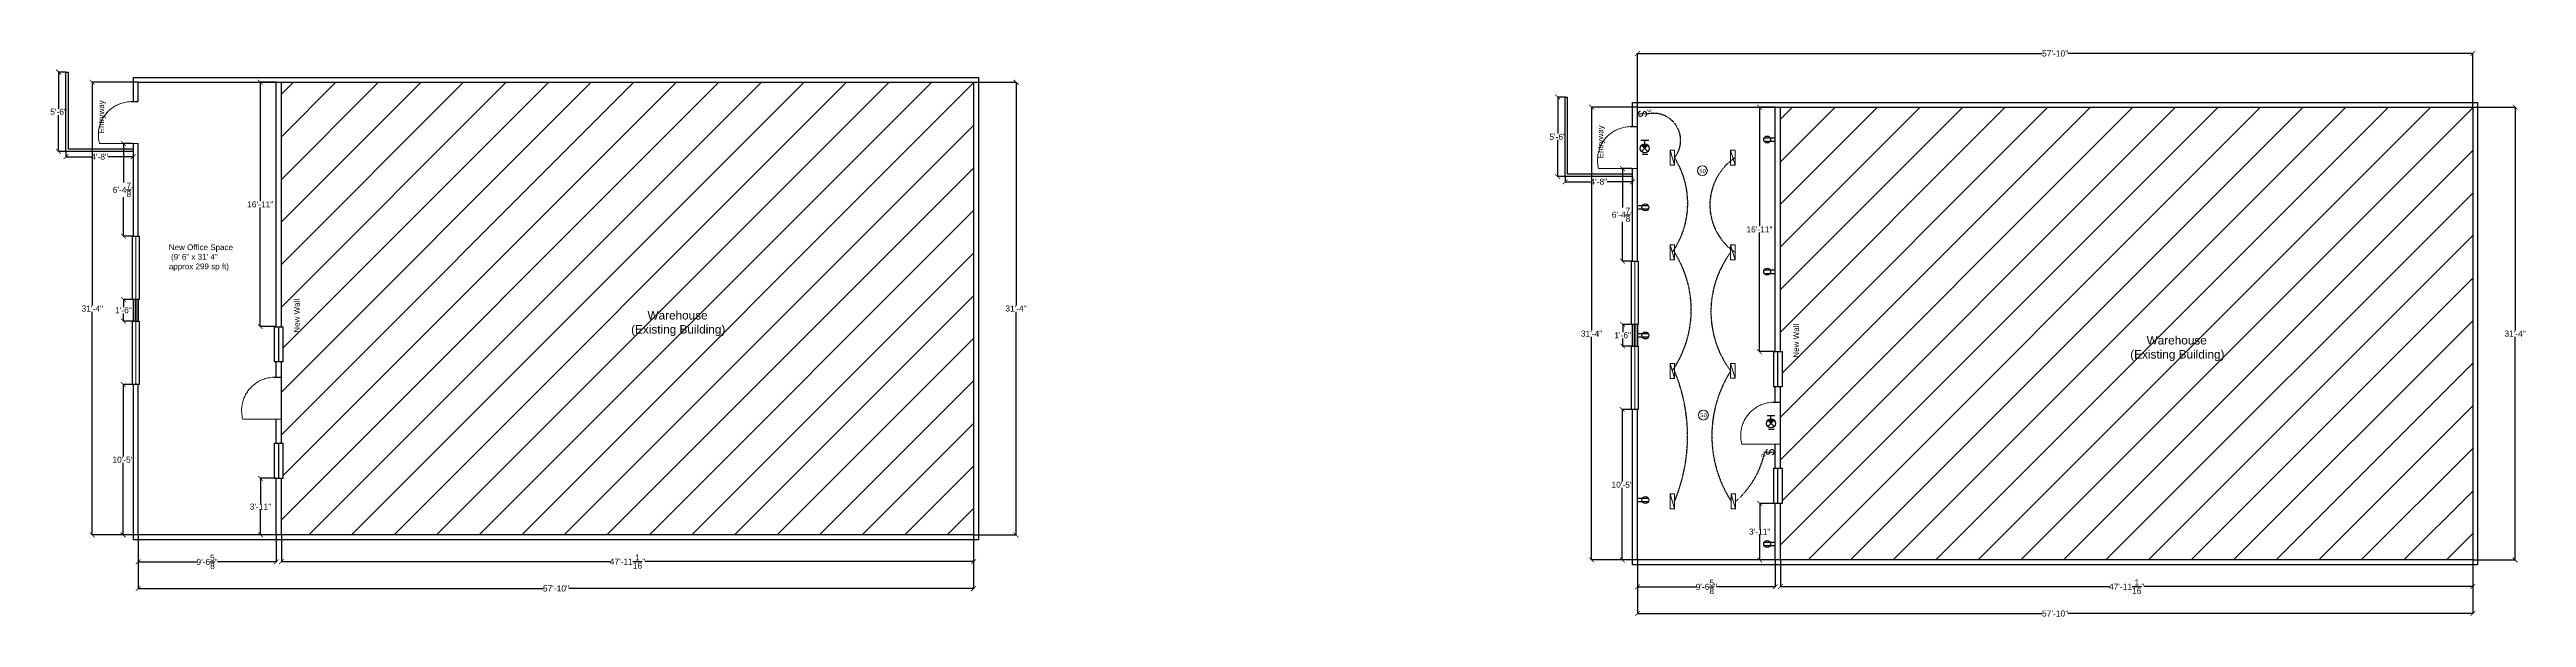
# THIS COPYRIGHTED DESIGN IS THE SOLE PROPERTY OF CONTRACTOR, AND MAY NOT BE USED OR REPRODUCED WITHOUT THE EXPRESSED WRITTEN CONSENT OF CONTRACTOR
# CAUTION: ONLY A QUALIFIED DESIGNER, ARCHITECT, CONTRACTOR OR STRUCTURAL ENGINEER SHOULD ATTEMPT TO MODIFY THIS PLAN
# Model space of a CAD drawing. Header units: inches. Extents: x -323 to 3091, y -1634 to 976.
# Drawn here: x -280 to 1777, y -1634 to -1162 of the extents above; entities that cross this region are included whole.
import ezdxf

# ---------------------------------------------------------------- set-up
doc = ezdxf.new("R2010")
doc.units = ezdxf.units.IN
doc.header["$MEASUREMENT"] = 0
doc.linetypes.add('ACAD_ISO02W100', pattern=[15, 12, -3])
doc.layers.add('Electrical', color=7, linetype='Continuous', lineweight=20, true_color=0xff0a0a)
doc.layers.add('PDF2_Geometry', color=7, linetype='Continuous')
doc.layers.add('PDF2_Text', color=7, linetype='Continuous')
doc.styles.add('PDF Arial', font='arial.ttf')
doc.styles.get("Standard").update_dxf_attribs({"font": 'arial.ttf'})
doc.dimstyles.get("Standard").update_dxf_attribs({"dimtxt": 5, "dimasz": 0.18, "dimexe": 0.18, "dimexo": 0.0625, "dimgap": 0.09, "dimtad": 0, "dimtih": 1, "dimtoh": 1, "dimdec": 4, "dimzin": 0, "dimdsep": 46, "dimlunit": 4, "dimtxsty": 'Standard', "dimcen": 0.09, "dimadec": 0, "dimazin": 0, "dimtfac": 1, "dimtdec": 4, "dimtofl": 0, "dimtmove": 0, "dimatfit": 3, "dimfxl": 1, "dimtolj": 1, "dimtzin": 0, "dimarcsym": 0})

# ---------------------------------------------------------------- blocks, each defined once
blk = doc.blocks.new('_ArchTick')
at = {"color": 0, "linetype": 'ByBlock', "const_width": 0.15}
blk.add_lwpolyline([(-0.5, -0.5), (0.5, 0.5)], dxfattribs=at)
blk = doc.blocks.new('*D144')
at = {"color": 0, "lineweight": -2, "transparency": 16777216}
for p, q in [((-206.7, -1565.2), (-206.7, -1609.8)), ((487.4, -1565.2), (487.4, -1609.8)), ((-206.7, -1609.6), (129.7, -1609.6)), ((487.4, -1609.6), (151, -1609.6))]:
    blk.add_line(p, q, dxfattribs=at)
at = {"layer": 'Defpoints', "color": 0, "transparency": 16777216}
for p in [(-206.7, -1565.1), (487.4, -1565.1), (-206.7, -1609.6)]:
    blk.add_point(p, dxfattribs=at)
at = {"color": 0, "lineweight": -2, "transparency": 16777216, "xscale": 4, "yscale": 4, "zscale": 4, "rotation": 180}
blk.add_blockref('_ArchTick', (-206.7, -1609.6), dxfattribs=at)
at = {"color": 0, "lineweight": -2, "transparency": 16777216, "xscale": 4, "yscale": 4, "zscale": 4}
blk.add_blockref('_ArchTick', (487.4, -1609.6), dxfattribs=at)
at = {"color": 1, "transparency": 16777216, "insert": (140.4, -1609.6), "char_height": 5, "attachment_point": 5}
blk.add_mtext('\\A1;57\'-10"', dxfattribs=at)
blk = doc.blocks.new('*D145')
at = {"color": 0, "lineweight": -2, "transparency": 16777216}
for p, q in [((487.4, -1189.1), (522.7, -1189.1)), ((522.6, -1189.1), (522.6, -1374.5)), ((522.6, -1565.1), (522.6, -1379.8)), ((487.4, -1565.1), (522.7, -1565.1))]:
    blk.add_line(p, q, dxfattribs=at)
at = {"layer": 'Defpoints', "color": 0, "transparency": 16777216}
for p in [(487.4, -1189.1), (522.6, -1189.1), (487.4, -1565.1)]:
    blk.add_point(p, dxfattribs=at)
at = {"color": 0, "lineweight": -2, "transparency": 16777216, "xscale": 4, "yscale": 4, "zscale": 4}
for p, rotation in [((522.6, -1189.1), 90), ((522.6, -1565.1), 270)]:
    blk.add_blockref('_ArchTick', p, dxfattribs=dict(at, rotation=rotation))
at = {"color": 1, "transparency": 16777216, "insert": (522.6, -1377.1), "char_height": 5, "attachment_point": 5}
blk.add_mtext('\\A1;31\'-4"', dxfattribs=at)
blk = doc.blocks.new('*D146')
at = {"color": 0, "lineweight": -2, "transparency": 16777216}
for p, q in [((-206.7, -1565.2), (-206.7, -1587.7)), ((-92.1, -1565.2), (-92.1, -1587.7)), ((-206.7, -1587.5), (-157.9, -1587.5)), ((-92.1, -1587.5), (-140.8, -1587.5))]:
    blk.add_line(p, q, dxfattribs=at)
at = {"layer": 'Defpoints', "color": 0, "transparency": 16777216}
for p in [(-206.7, -1565.1), (-92.1, -1565.1), (-206.7, -1587.5)]:
    blk.add_point(p, dxfattribs=at)
at = {"color": 0, "lineweight": -2, "transparency": 16777216, "xscale": 4, "yscale": 4, "zscale": 4, "rotation": 180}
blk.add_blockref('_ArchTick', (-206.7, -1587.5), dxfattribs=at)
at = {"color": 0, "lineweight": -2, "transparency": 16777216, "xscale": 4, "yscale": 4, "zscale": 4}
blk.add_blockref('_ArchTick', (-92.1, -1587.5), dxfattribs=at)
at = {"color": 1, "transparency": 16777216, "insert": (-149.4, -1587.5), "char_height": 5, "attachment_point": 5}
blk.add_mtext('\\A1;9\'-6{\\H1x;\\S5/8;}"', dxfattribs=at)
blk = doc.blocks.new('*D147')
at = {"color": 0, "lineweight": -2, "transparency": 16777216}
for p, q in [((-266.7, -1246.8), (-266.7, -1251.2)), ((-266.7, -1251), (-245.5, -1251)), ((-210.7, -1251), (-231.8, -1251)), ((-210.7, -1246.8), (-210.7, -1251.2))]:
    blk.add_line(p, q, dxfattribs=at)
at = {"layer": 'Defpoints', "color": 0, "transparency": 16777216}
for p in [(-266.7, -1246.7), (-266.7, -1251), (-210.7, -1246.7)]:
    blk.add_point(p, dxfattribs=at)
at = {"color": 0, "lineweight": -2, "transparency": 16777216, "xscale": 4, "yscale": 4, "zscale": 4, "rotation": 180}
blk.add_blockref('_ArchTick', (-266.7, -1251), dxfattribs=at)
at = {"color": 0, "lineweight": -2, "transparency": 16777216, "xscale": 4, "yscale": 4, "zscale": 4}
blk.add_blockref('_ArchTick', (-210.7, -1251), dxfattribs=at)
at = {"color": 1, "transparency": 16777216, "insert": (-238.7, -1251), "char_height": 5, "attachment_point": 5}
blk.add_mtext('\\A1;4\'-8"', dxfattribs=at)
blk = doc.blocks.new('*D148')
at = {"color": 0, "lineweight": -2, "transparency": 16777216}
for p, q in [((-266.7, -1180.7), (-273, -1180.7)), ((-272.8, -1180.7), (-272.8, -1211.1)), ((-272.8, -1246.7), (-272.8, -1216.4)), ((-266.7, -1246.7), (-273, -1246.7))]:
    blk.add_line(p, q, dxfattribs=at)
at = {"layer": 'Defpoints', "color": 0, "transparency": 16777216}
for p in [(-272.8, -1180.7), (-266.7, -1180.7), (-266.7, -1246.7)]:
    blk.add_point(p, dxfattribs=at)
at = {"color": 0, "lineweight": -2, "transparency": 16777216, "xscale": 4, "yscale": 4, "zscale": 4}
for p, rotation in [((-272.8, -1180.7), 90), ((-272.8, -1246.7), 270)]:
    blk.add_blockref('_ArchTick', p, dxfattribs=dict(at, rotation=rotation))
at = {"color": 1, "transparency": 16777216, "insert": (-272.8, -1213.7), "char_height": 5, "attachment_point": 5}
blk.add_mtext('\\A1;5\'-6"', dxfattribs=at)
blk = doc.blocks.new('*D128')
at = {"color": 0, "lineweight": -2, "transparency": 16777216}
for p, q in [((-208.8, -1440.2), (-219.4, -1440.2)), ((-219.2, -1440.2), (-219.2, -1500)), ((-219.2, -1565.1), (-219.2, -1505.3)), ((-206.7, -1565.1), (-219.4, -1565.1))]:
    blk.add_line(p, q, dxfattribs=at)
at = {"layer": 'Defpoints', "color": 0, "transparency": 16777216}
for p in [(-219.2, -1440.2), (-208.7, -1440.2), (-206.7, -1565.1)]:
    blk.add_point(p, dxfattribs=at)
at = {"color": 0, "lineweight": -2, "transparency": 16777216, "xscale": 4, "yscale": 4, "zscale": 4}
for p, rotation in [((-219.2, -1440.2), 90), ((-219.2, -1565.1), 270)]:
    blk.add_blockref('_ArchTick', p, dxfattribs=dict(at, rotation=rotation))
at = {"color": 1, "transparency": 16777216, "insert": (-219.2, -1502.6), "char_height": 5, "attachment_point": 5}
blk.add_mtext('\\A1;10\'-5"', dxfattribs=at)
blk = doc.blocks.new('*D149')
at = {"color": 0, "lineweight": -2, "transparency": 16777216}
for p, q in [((-210.7, -1369.5), (-219, -1369.5)), ((-218.9, -1369.5), (-218.9, -1375.9)), ((-210.7, -1387.6), (-219, -1387.6)), ((-218.9, -1387.6), (-218.9, -1381.2))]:
    blk.add_line(p, q, dxfattribs=at)
at = {"layer": 'Defpoints', "color": 0, "transparency": 16777216}
for p in [(-218.9, -1369.5), (-210.7, -1369.5), (-210.7, -1387.6)]:
    blk.add_point(p, dxfattribs=at)
at = {"color": 0, "lineweight": -2, "transparency": 16777216, "xscale": 4, "yscale": 4, "zscale": 4}
for p, rotation in [((-218.9, -1369.5), 90), ((-218.9, -1387.6), 270)]:
    blk.add_blockref('_ArchTick', p, dxfattribs=dict(at, rotation=rotation))
at = {"color": 1, "transparency": 16777216, "insert": (-218.9, -1378.5), "char_height": 5, "attachment_point": 5}
blk.add_mtext('\\A1;1\'-6"', dxfattribs=at)
blk = doc.blocks.new('*D129')
at = {"color": 0, "lineweight": -2, "transparency": 16777216}
for p, q in [((-206.7, -1189.1), (-244.9, -1189.1)), ((-244.8, -1189.1), (-244.8, -1374.5)), ((-244.8, -1565.1), (-244.8, -1379.8)), ((-210.7, -1565.1), (-244.9, -1565.1))]:
    blk.add_line(p, q, dxfattribs=at)
at = {"layer": 'Defpoints', "color": 0, "transparency": 16777216}
for p in [(-244.8, -1189.1), (-206.7, -1189.1), (-210.7, -1565.1)]:
    blk.add_point(p, dxfattribs=at)
at = {"color": 0, "lineweight": -2, "transparency": 16777216, "xscale": 4, "yscale": 4, "zscale": 4}
for p, rotation in [((-244.8, -1189.1), 90), ((-244.8, -1565.1), 270)]:
    blk.add_blockref('_ArchTick', p, dxfattribs=dict(at, rotation=rotation))
at = {"color": 1, "transparency": 16777216, "insert": (-244.8, -1377.1), "char_height": 5, "attachment_point": 5}
blk.add_mtext('\\A1;31\'-4"', dxfattribs=at)
blk = doc.blocks.new('*D150')
at = {"color": 0, "lineweight": -2, "transparency": 16777216}
for p, q in [((-211.5, -1240), (-219.1, -1240)), ((-218.9, -1240), (-218.9, -1272.5)), ((-218.9, -1316.9), (-218.9, -1284.5)), ((-211.5, -1316.9), (-219.1, -1316.9))]:
    blk.add_line(p, q, dxfattribs=at)
at = {"layer": 'Defpoints', "color": 0, "transparency": 16777216}
for p in [(-218.9, -1240), (-211.4, -1240), (-211.4, -1316.9)]:
    blk.add_point(p, dxfattribs=at)
at = {"color": 0, "lineweight": -2, "transparency": 16777216, "xscale": 4, "yscale": 4, "zscale": 4}
for p, rotation in [((-218.9, -1240), 90), ((-218.9, -1316.9), 270)]:
    blk.add_blockref('_ArchTick', p, dxfattribs=dict(at, rotation=rotation))
at = {"color": 1, "transparency": 16777216, "insert": (-218.9, -1278.5), "char_height": 5, "attachment_point": 5}
blk.add_mtext('\\A1;6\'-4{\\H1x;\\S7/8;}"', dxfattribs=at)
blk = doc.blocks.new('*D130')
at = {"color": 0, "lineweight": -2, "transparency": 16777216}
for p, q in [((-92.1, -1518.1), (-105.2, -1518.1)), ((-105.1, -1518.1), (-105.1, -1539)), ((-105.1, -1565.1), (-105.1, -1544.3)), ((-92.1, -1565.1), (-105.2, -1565.1))]:
    blk.add_line(p, q, dxfattribs=at)
at = {"layer": 'Defpoints', "color": 0, "transparency": 16777216}
for p in [(-105.1, -1518.1), (-92.1, -1518.1), (-92.1, -1565.1)]:
    blk.add_point(p, dxfattribs=at)
at = {"color": 0, "lineweight": -2, "transparency": 16777216, "xscale": 4, "yscale": 4, "zscale": 4}
for p, rotation in [((-105.1, -1518.1), 90), ((-105.1, -1565.1), 270)]:
    blk.add_blockref('_ArchTick', p, dxfattribs=dict(at, rotation=rotation))
at = {"color": 1, "transparency": 16777216, "insert": (-105.1, -1541.6), "char_height": 5, "attachment_point": 5}
blk.add_mtext('\\A1;3\'-11"', dxfattribs=at)
blk = doc.blocks.new('*D151')
at = {"color": 0, "lineweight": -2, "transparency": 16777216}
for p, q in [((-92.1, -1189.1), (-105.4, -1189.1)), ((-105.3, -1189.1), (-105.3, -1288)), ((-105.3, -1392.1), (-105.3, -1293.3)), ((-92.1, -1392.1), (-105.4, -1392.1))]:
    blk.add_line(p, q, dxfattribs=at)
at = {"layer": 'Defpoints', "color": 0, "transparency": 16777216}
for p in [(-92.1, -1189.1), (-105.3, -1392.1), (-92.1, -1392.1)]:
    blk.add_point(p, dxfattribs=at)
at = {"color": 0, "lineweight": -2, "transparency": 16777216, "xscale": 4, "yscale": 4, "zscale": 4}
for p, rotation in [((-105.3, -1189.1), 90), ((-105.3, -1392.1), 270)]:
    blk.add_blockref('_ArchTick', p, dxfattribs=dict(at, rotation=rotation))
at = {"color": 1, "transparency": 16777216, "insert": (-105.3, -1290.6), "char_height": 5, "attachment_point": 5}
blk.add_mtext('\\A1;16\'-11"', dxfattribs=at)
blk = doc.blocks.new('*D152')
at = {"color": 0, "lineweight": -2, "transparency": 16777216}
for p, q in [((-87.7, -1565.2), (-87.7, -1587.4)), ((487.4, -1565.2), (487.4, -1587.4)), ((-87.7, -1587.2), (185.6, -1587.2)), ((487.4, -1587.2), (214.1, -1587.2))]:
    blk.add_line(p, q, dxfattribs=at)
at = {"layer": 'Defpoints', "color": 0, "transparency": 16777216}
for p in [(-87.7, -1565.1), (487.4, -1565.1), (487.4, -1587.2)]:
    blk.add_point(p, dxfattribs=at)
at = {"color": 0, "lineweight": -2, "transparency": 16777216, "xscale": 4, "yscale": 4, "zscale": 4, "rotation": 180}
blk.add_blockref('_ArchTick', (-87.7, -1587.2), dxfattribs=at)
at = {"color": 0, "lineweight": -2, "transparency": 16777216, "xscale": 4, "yscale": 4, "zscale": 4}
blk.add_blockref('_ArchTick', (487.4, -1587.2), dxfattribs=at)
at = {"color": 1, "transparency": 16777216, "insert": (199.8, -1587.2), "char_height": 5, "attachment_point": 5}
blk.add_mtext('\\A1;47\'-11{\\H1x;\\S1/16;}"', dxfattribs=at)
blk = doc.blocks.new('*D133')
at = {"color": 0, "lineweight": -2, "transparency": 16777216}
for p, q in [((1038.8, -1585.9), (1038.8, -1630.5)), ((1732.8, -1585.9), (1732.8, -1630.5)), ((1038.8, -1630.4), (1375.2, -1630.4)), ((1732.8, -1630.4), (1396.4, -1630.4))]:
    blk.add_line(p, q, dxfattribs=at)
at = {"layer": 'Defpoints', "color": 0, "transparency": 16777216}
for p in [(1038.8, -1585.9), (1732.8, -1585.9), (1038.8, -1630.4)]:
    blk.add_point(p, dxfattribs=at)
at = {"color": 0, "lineweight": -2, "transparency": 16777216, "xscale": 4, "yscale": 4, "zscale": 4, "rotation": 180}
blk.add_blockref('_ArchTick', (1038.8, -1630.4), dxfattribs=at)
at = {"color": 0, "lineweight": -2, "transparency": 16777216, "xscale": 4, "yscale": 4, "zscale": 4}
blk.add_blockref('_ArchTick', (1732.8, -1630.4), dxfattribs=at)
at = {"color": 1, "transparency": 16777216, "insert": (1385.8, -1630.4), "char_height": 5, "attachment_point": 5}
blk.add_mtext('\\A1;57\'-10"', dxfattribs=at)
blk = doc.blocks.new('*D134')
at = {"color": 0, "lineweight": -2, "transparency": 16777216}
for p, q in [((1732.8, -1209.9), (1768.2, -1209.9)), ((1768, -1209.9), (1768, -1395.2)), ((1768, -1585.9), (1768, -1400.5)), ((1732.8, -1585.9), (1768.2, -1585.9))]:
    blk.add_line(p, q, dxfattribs=at)
at = {"layer": 'Defpoints', "color": 0, "transparency": 16777216}
for p in [(1732.8, -1209.9), (1768, -1209.9), (1732.8, -1585.9)]:
    blk.add_point(p, dxfattribs=at)
at = {"color": 0, "lineweight": -2, "transparency": 16777216, "xscale": 4, "yscale": 4, "zscale": 4}
for p, rotation in [((1768, -1209.9), 90), ((1768, -1585.9), 270)]:
    blk.add_blockref('_ArchTick', p, dxfattribs=dict(at, rotation=rotation))
at = {"color": 1, "transparency": 16777216, "insert": (1768, -1397.9), "char_height": 5, "attachment_point": 5}
blk.add_mtext('\\A1;31\'-4"', dxfattribs=at)
blk = doc.blocks.new('*D135')
at = {"color": 0, "lineweight": -2, "transparency": 16777216}
for p, q in [((1038.8, -1585.9), (1038.8, -1608.4)), ((1153.4, -1585.9), (1153.4, -1608.4)), ((1038.8, -1608.2), (1087.5, -1608.2)), ((1153.4, -1608.2), (1104.6, -1608.2))]:
    blk.add_line(p, q, dxfattribs=at)
at = {"layer": 'Defpoints', "color": 0, "transparency": 16777216}
for p in [(1038.8, -1585.9), (1153.4, -1585.9), (1038.8, -1608.2)]:
    blk.add_point(p, dxfattribs=at)
at = {"color": 0, "lineweight": -2, "transparency": 16777216, "xscale": 4, "yscale": 4, "zscale": 4, "rotation": 180}
blk.add_blockref('_ArchTick', (1038.8, -1608.2), dxfattribs=at)
at = {"color": 0, "lineweight": -2, "transparency": 16777216, "xscale": 4, "yscale": 4, "zscale": 4}
blk.add_blockref('_ArchTick', (1153.4, -1608.2), dxfattribs=at)
at = {"color": 1, "transparency": 16777216, "insert": (1096.1, -1608.2), "char_height": 5, "attachment_point": 5}
blk.add_mtext('\\A1;9\'-6{\\H1x;\\S5/8;}"', dxfattribs=at)
blk = doc.blocks.new('*D136')
at = {"color": 0, "lineweight": -2, "transparency": 16777216}
for p, q in [((978.8, -1267.5), (978.8, -1272)), ((978.8, -1271.8), (999.9, -1271.8)), ((1034.8, -1271.8), (1013.6, -1271.8)), ((1034.8, -1267.5), (1034.8, -1272))]:
    blk.add_line(p, q, dxfattribs=at)
at = {"layer": 'Defpoints', "color": 0, "transparency": 16777216}
for p in [(978.8, -1267.5), (978.8, -1271.8), (1034.8, -1267.5)]:
    blk.add_point(p, dxfattribs=at)
at = {"color": 0, "lineweight": -2, "transparency": 16777216, "xscale": 4, "yscale": 4, "zscale": 4, "rotation": 180}
blk.add_blockref('_ArchTick', (978.8, -1271.8), dxfattribs=at)
at = {"color": 0, "lineweight": -2, "transparency": 16777216, "xscale": 4, "yscale": 4, "zscale": 4}
blk.add_blockref('_ArchTick', (1034.8, -1271.8), dxfattribs=at)
at = {"color": 1, "transparency": 16777216, "insert": (1006.8, -1271.8), "char_height": 5, "attachment_point": 5}
blk.add_mtext('\\A1;4\'-8"', dxfattribs=at)
blk = doc.blocks.new('*D137')
at = {"color": 0, "lineweight": -2, "transparency": 16777216}
for p, q in [((978.7, -1201.5), (972.5, -1201.5)), ((972.6, -1201.5), (972.6, -1231.8)), ((972.6, -1267.5), (972.6, -1237.1)), ((978.7, -1267.5), (972.5, -1267.5))]:
    blk.add_line(p, q, dxfattribs=at)
at = {"layer": 'Defpoints', "color": 0, "transparency": 16777216}
for p in [(972.6, -1201.5), (978.8, -1201.5), (978.8, -1267.5)]:
    blk.add_point(p, dxfattribs=at)
at = {"color": 0, "lineweight": -2, "transparency": 16777216, "xscale": 4, "yscale": 4, "zscale": 4}
for p, rotation in [((972.6, -1201.5), 90), ((972.6, -1267.5), 270)]:
    blk.add_blockref('_ArchTick', p, dxfattribs=dict(at, rotation=rotation))
at = {"color": 1, "transparency": 16777216, "insert": (972.6, -1234.5), "char_height": 5, "attachment_point": 5}
blk.add_mtext('\\A1;5\'-6"', dxfattribs=at)
blk = doc.blocks.new('*D118')
at = {"color": 0, "lineweight": -2, "transparency": 16777216}
for p, q in [((1036.7, -1460.9), (1026, -1460.9)), ((1026.2, -1460.9), (1026.2, -1520.7)), ((1026.2, -1585.9), (1026.2, -1526)), ((1038.7, -1585.9), (1026, -1585.9))]:
    blk.add_line(p, q, dxfattribs=at)
at = {"layer": 'Defpoints', "color": 0, "transparency": 16777216}
for p in [(1026.2, -1460.9), (1036.7, -1460.9), (1038.8, -1585.9)]:
    blk.add_point(p, dxfattribs=at)
at = {"color": 0, "lineweight": -2, "transparency": 16777216, "xscale": 4, "yscale": 4, "zscale": 4}
for p, rotation in [((1026.2, -1460.9), 90), ((1026.2, -1585.9), 270)]:
    blk.add_blockref('_ArchTick', p, dxfattribs=dict(at, rotation=rotation))
at = {"color": 1, "transparency": 16777216, "insert": (1026.2, -1523.4), "char_height": 5, "attachment_point": 5}
blk.add_mtext('\\A1;10\'-5"', dxfattribs=at)
blk = doc.blocks.new('*D138')
at = {"color": 0, "lineweight": -2, "transparency": 16777216}
for p, q in [((1034.7, -1390.3), (1026.4, -1390.3)), ((1026.6, -1390.3), (1026.6, -1396.6)), ((1034.7, -1408.3), (1026.4, -1408.3)), ((1026.6, -1408.3), (1026.6, -1401.9))]:
    blk.add_line(p, q, dxfattribs=at)
at = {"layer": 'Defpoints', "color": 0, "transparency": 16777216}
for p in [(1026.6, -1390.3), (1034.8, -1390.3), (1034.8, -1408.3)]:
    blk.add_point(p, dxfattribs=at)
at = {"color": 0, "lineweight": -2, "transparency": 16777216, "xscale": 4, "yscale": 4, "zscale": 4}
for p, rotation in [((1026.6, -1390.3), 90), ((1026.6, -1408.3), 270)]:
    blk.add_blockref('_ArchTick', p, dxfattribs=dict(at, rotation=rotation))
at = {"color": 1, "transparency": 16777216, "insert": (1026.6, -1399.3), "char_height": 5, "attachment_point": 5}
blk.add_mtext('\\A1;1\'-6"', dxfattribs=at)
blk = doc.blocks.new('*D119')
at = {"color": 0, "lineweight": -2, "transparency": 16777216}
for p, q in [((1038.7, -1209.9), (1000.5, -1209.9)), ((1000.7, -1209.9), (1000.7, -1395.2)), ((1000.7, -1585.9), (1000.7, -1400.5)), ((1034.7, -1585.9), (1000.5, -1585.9))]:
    blk.add_line(p, q, dxfattribs=at)
at = {"layer": 'Defpoints', "color": 0, "transparency": 16777216}
for p in [(1000.7, -1209.9), (1038.8, -1209.9), (1034.8, -1585.9)]:
    blk.add_point(p, dxfattribs=at)
at = {"color": 0, "lineweight": -2, "transparency": 16777216, "xscale": 4, "yscale": 4, "zscale": 4}
for p, rotation in [((1000.7, -1209.9), 90), ((1000.7, -1585.9), 270)]:
    blk.add_blockref('_ArchTick', p, dxfattribs=dict(at, rotation=rotation))
at = {"color": 1, "transparency": 16777216, "insert": (1000.7, -1397.9), "char_height": 5, "attachment_point": 5}
blk.add_mtext('\\A1;31\'-4"', dxfattribs=at)
blk = doc.blocks.new('*D139')
at = {"color": 0, "lineweight": -2, "transparency": 16777216}
for p, q in [((1034, -1260.8), (1026.3, -1260.8)), ((1026.5, -1260.8), (1026.5, -1293.2)), ((1026.5, -1337.7), (1026.5, -1305.2)), ((1034, -1337.7), (1026.3, -1337.7))]:
    blk.add_line(p, q, dxfattribs=at)
at = {"layer": 'Defpoints', "color": 0, "transparency": 16777216}
for p in [(1026.5, -1260.8), (1034, -1260.8), (1034, -1337.7)]:
    blk.add_point(p, dxfattribs=at)
at = {"color": 0, "lineweight": -2, "transparency": 16777216, "xscale": 4, "yscale": 4, "zscale": 4}
for p, rotation in [((1026.5, -1260.8), 90), ((1026.5, -1337.7), 270)]:
    blk.add_blockref('_ArchTick', p, dxfattribs=dict(at, rotation=rotation))
at = {"color": 1, "transparency": 16777216, "insert": (1026.5, -1299.2), "char_height": 5, "attachment_point": 5}
blk.add_mtext('\\A1;6\'-4{\\H1x;\\S7/8;}"', dxfattribs=at)
blk = doc.blocks.new('*D120')
at = {"color": 0, "lineweight": -2, "transparency": 16777216}
for p, q in [((1153.3, -1538.9), (1140.2, -1538.9)), ((1140.4, -1538.9), (1140.4, -1559.7)), ((1140.4, -1585.9), (1140.4, -1565)), ((1153.3, -1585.9), (1140.2, -1585.9))]:
    blk.add_line(p, q, dxfattribs=at)
at = {"layer": 'Defpoints', "color": 0, "transparency": 16777216}
for p in [(1140.4, -1538.9), (1153.4, -1538.9), (1153.4, -1585.9)]:
    blk.add_point(p, dxfattribs=at)
at = {"color": 0, "lineweight": -2, "transparency": 16777216, "xscale": 4, "yscale": 4, "zscale": 4}
for p, rotation in [((1140.4, -1538.9), 90), ((1140.4, -1585.9), 270)]:
    blk.add_blockref('_ArchTick', p, dxfattribs=dict(at, rotation=rotation))
at = {"color": 1, "transparency": 16777216, "insert": (1140.4, -1562.4), "char_height": 5, "attachment_point": 5}
blk.add_mtext('\\A1;3\'-11"', dxfattribs=at)
blk = doc.blocks.new('*D140')
at = {"color": 0, "lineweight": -2, "transparency": 16777216}
for p, q in [((1153.3, -1209.9), (1140, -1209.9)), ((1140.2, -1209.9), (1140.2, -1308.7)), ((1140.2, -1412.9), (1140.2, -1314)), ((1153.3, -1412.9), (1140, -1412.9))]:
    blk.add_line(p, q, dxfattribs=at)
at = {"layer": 'Defpoints', "color": 0, "transparency": 16777216}
for p in [(1153.4, -1209.9), (1140.2, -1412.9), (1153.4, -1412.9)]:
    blk.add_point(p, dxfattribs=at)
at = {"color": 0, "lineweight": -2, "transparency": 16777216, "xscale": 4, "yscale": 4, "zscale": 4}
for p, rotation in [((1140.2, -1209.9), 90), ((1140.2, -1412.9), 270)]:
    blk.add_blockref('_ArchTick', p, dxfattribs=dict(at, rotation=rotation))
at = {"color": 1, "transparency": 16777216, "insert": (1140.2, -1311.4), "char_height": 5, "attachment_point": 5}
blk.add_mtext('\\A1;16\'-11"', dxfattribs=at)
blk = doc.blocks.new('*D141')
at = {"color": 0, "lineweight": -2, "transparency": 16777216}
for p, q in [((1157.7, -1585.9), (1157.7, -1608.2)), ((1732.8, -1585.9), (1732.8, -1608.2)), ((1157.7, -1608), (1431, -1608)), ((1732.8, -1608), (1459.5, -1608))]:
    blk.add_line(p, q, dxfattribs=at)
at = {"layer": 'Defpoints', "color": 0, "transparency": 16777216}
for p in [(1157.7, -1585.9), (1732.8, -1585.9), (1732.8, -1608)]:
    blk.add_point(p, dxfattribs=at)
at = {"color": 0, "lineweight": -2, "transparency": 16777216, "xscale": 4, "yscale": 4, "zscale": 4, "rotation": 180}
blk.add_blockref('_ArchTick', (1157.7, -1608), dxfattribs=at)
at = {"color": 0, "lineweight": -2, "transparency": 16777216, "xscale": 4, "yscale": 4, "zscale": 4}
blk.add_blockref('_ArchTick', (1732.8, -1608), dxfattribs=at)
at = {"color": 1, "transparency": 16777216, "insert": (1445.3, -1608), "char_height": 5, "attachment_point": 5}
blk.add_mtext('\\A1;47\'-11{\\H1x;\\S1/16;}"', dxfattribs=at)
blk = doc.blocks.new('Smoke Detector')
at = {"layer": 'Electrical', "transparency": 33554687}
blk.add_circle((0, 2.7), 4.12, dxfattribs=at)
at = {"layer": 'Electrical', "transparency": 33554687, "insert": (1.6, 0), "char_height": 3, "width": 5.82, "attachment_point": 7, "rotation": 90}
blk.add_mtext('\\fArial|b0|i0|c0|p0;SD\\P', dxfattribs=at)
blk = doc.blocks.new('Three Way')
at = {"layer": 'Electrical', "transparency": 33554687}
blk.add_line((0.8, 0), (0.8, 7), dxfattribs=at)
blk.add_lwpolyline([(-0.9, 2), (-0.9, 1.8), (-0.9, 1.6), (-0.8, 1.4), (-0.7, 1.3), (-0.5, 1.1), (-0.5, 1.1), (-0.4, 1), (-0.2, 0.9), (0.1, 0.8), (0.6, 0.8), (1.1, 0.8), (1.5, 0.9), (1.8, 1), (1.9, 1.1), (2.2, 1.3), (2.3, 1.5), (2.4, 1.7), (2.5, 1.8), (2.5, 2), (2.5, 2), (2.5, 2.2), (2.4, 2.4), (2.3, 2.8), (2.1, 3.1), (1.9, 3.3), (1.8, 3.4), (1.7, 3.4), (1.5, 3.5), (0.2, 3.7), (0.1, 3.8), (0, 3.8), (-0.1, 3.8), (-0.3, 4.1), (-0.5, 4.3), (-0.6, 4.5), (-0.7, 4.7), (-0.7, 4.9), (-0.7, 5), (-0.7, 5.2), (-0.6, 5.3), (-0.5, 5.5), (-0.4, 5.7), (-0.1, 5.9), (0, 6), (0.2, 6.1), (0.5, 6.1), (0.9, 6.2), (1.2, 6.1), (1.4, 6.1), (1.7, 6), (2, 5.8), (2.2, 5.6), (2.4, 5.4), (2.5, 5.2)], dxfattribs=at)
at = {"layer": 'Electrical', "transparency": 33554687, "insert": (-2.5, 6.6), "char_height": 2.563, "width": 2.022, "attachment_point": 7}
blk.add_mtext('\\fArial|b0|i0|c0|p0;3\\P', dxfattribs=at)
blk = doc.blocks.new('*D121')
at = {"color": 0, "lineweight": -2, "transparency": 16777216}
for p, q in [((1038.8, -1209.8), (1038.8, -1165.1)), ((1038.8, -1165.3), (1375.2, -1165.3)), ((1732.8, -1165.3), (1396.4, -1165.3)), ((1732.8, -1209.8), (1732.8, -1165.1))]:
    blk.add_line(p, q, dxfattribs=at)
at = {"layer": 'Defpoints', "color": 0, "transparency": 16777216}
for p in [(1732.8, -1165.3), (1038.8, -1209.9), (1732.8, -1209.9)]:
    blk.add_point(p, dxfattribs=at)
at = {"color": 0, "lineweight": -2, "transparency": 16777216, "xscale": 4, "yscale": 4, "zscale": 4, "rotation": 180}
blk.add_blockref('_ArchTick', (1038.8, -1165.3), dxfattribs=at)
at = {"color": 0, "lineweight": -2, "transparency": 16777216, "xscale": 4, "yscale": 4, "zscale": 4}
blk.add_blockref('_ArchTick', (1732.8, -1165.3), dxfattribs=at)
at = {"color": 1, "transparency": 16777216, "insert": (1385.8, -1165.3), "char_height": 5, "attachment_point": 5}
blk.add_mtext('\\A1;57\'-10"', dxfattribs=at)

msp = doc.modelspace()

# ---------------------------------------------------------------- hatches: boundary and pattern name
h = msp.add_hatch()
h.set_pattern_fill('ANSI31', color=256, scale=200)
h.set_pattern_definition([(45, (35.517, -1217.284), (-17.6777, 17.6777), [])])
h.paths.add_polyline_path([(-87.69355, -1189.1214), (-87.69355, -1392.14819), (-86.45771, -1392.14819), (-86.45771, -1421.36937), (-87.69355, -1421.36937), (-87.69355, -1434.18519), (-87.69355, -1468.92204), (-87.69355, -1488.91061), (-86.45771, -1488.91061), (-86.45771, -1518.13179), (-87.69355, -1518.13179), (-87.69355, -1565.1303), (487.36175, -1565.1303), (487.36175, -1189.1214)])
h.paths.add_polyline_path([(200.49192, -1401.73919), (282.25726, -1401.73919), (282.25726, -1375.52818), (200.49192, -1375.52818)], flags=24)
h.paths.add_polyline_path([(-69.7969, -1398.82659), (-69.7969, -1368.2986), (-79.62795, -1368.2986), (-79.62795, -1398.82659)], flags=24)
h = msp.add_hatch()
h.set_pattern_fill('ANSI31', color=256, scale=200)
h.set_pattern_definition([(45, (1280.94, -1238.028), (-17.6777, 17.6777), [])])
h.paths.add_polyline_path([(1157.72922, -1209.86512), (1157.72922, -1412.89192), (1158.96505, -1412.89192), (1158.96505, -1442.1131), (1157.72922, -1442.1131), (1157.72922, -1454.92891), (1157.72922, -1489.66576), (1157.72922, -1509.65433), (1158.96505, -1509.65433), (1158.96505, -1538.87551), (1157.72922, -1538.87551), (1157.72922, -1585.87402), (1732.78452, -1585.87402), (1732.78452, -1209.86512)])
h.paths.add_polyline_path([(1445.91468, -1422.48291), (1527.68003, -1422.48291), (1527.68003, -1396.27191), (1445.91468, -1396.27191)], flags=24)
h.paths.add_polyline_path([(1175.62586, -1419.57031), (1175.62586, -1389.04233), (1165.79482, -1389.04233), (1165.79482, -1419.57031)], flags=24)
h = msp.add_hatch(color=1)
h.dxf.hatch_style = 1
h.paths.add_polyline_path([(1042.29155, -1241.48245), (1044.96802, -1244.147), (1047.59422, -1241.51642, 0.4192828268)])
h.paths.add_polyline_path([(1043.04091, -1248.86655), (1043.51521, -1249.0509), (1043.51521, -1248.86655), (1043.51521, -1248.6822)])
h = msp.add_hatch(color=1)
h.dxf.hatch_style = 1
h.paths.add_polyline_path([(1147.12823, -1469.88741), (1149.8047, -1472.55196), (1152.4309, -1469.92138, 0.4192828268)])
h.paths.add_polyline_path([(1148.35188, -1477.08716), (1147.87759, -1477.2715), (1148.35188, -1477.45585), (1148.35188, -1477.2715)])

# ---------------------------------------------------------------- linework, layer by layer
for p, q in [((-266.65676, -1180.72115), (-264.65655, -1180.72115)), ((-212.71991, -1205.27796), (-206.65483, -1205.27796)), ((978.766, -1201.46488), (980.76622, -1201.46488)), ((1032.70285, -1226.02168), (1038.76793, -1226.02168)), ((1038.76793, -1260.79176), (1038.76793, -1226.02168)), ((-93.75864, -1434.15196), (-87.69355, -1434.15196)), ((-87.69355, -1468.92204), (-87.69355, -1434.18519)), ((1151.66413, -1454.89568), (1157.72922, -1454.89568)), ((1157.72922, -1489.66576), (1157.72922, -1454.92891))]:
    msp.add_line(p, q)
at = {"color": 1}
for p, q in [((1041.68038, -1237.37859), (1048.22501, -1237.37859)), ((1042.29155, -1241.48245), (1047.56083, -1246.72826)), ((1042.3417, -1246.77769), (1047.59422, -1241.51642)), ((1043.51521, -1248.6822), (1043.04091, -1248.86655)), ((1043.51521, -1249.0509), (1043.04091, -1248.86655)), ((1043.51521, -1248.86655), (1043.51521, -1248.6822)), ((1043.51521, -1248.86655), (1047.58102, -1248.86655)), ((1043.51521, -1248.86655), (1043.51521, -1249.0509)), ((1044.92619, -1240.3877), (1044.92619, -1237.37859)), ((1144.11635, -1238.10042), (1153.32964, -1238.10042)), ((1144.15695, -1235.26171), (1153.37023, -1235.26171)), ((1047.94063, -1294.54013), (1038.72734, -1294.54013)), ((1047.98122, -1291.70143), (1038.76793, -1291.70143)), ((1144.11635, -1347.89806), (1153.32964, -1347.89806)), ((1144.15695, -1345.05935), (1153.37023, -1345.05935)), ((1047.98122, -1398.10708), (1038.76793, -1398.10708)), ((1047.94063, -1400.94579), (1038.72734, -1400.94579)), ((1146.51706, -1465.78354), (1153.06169, -1465.78354)), ((1147.12823, -1469.88741), (1152.39751, -1475.13322)), ((1147.17838, -1475.18265), (1152.4309, -1469.92138)), ((1148.35188, -1477.08716), (1147.87759, -1477.2715)), ((1148.35188, -1477.45585), (1147.87759, -1477.2715)), ((1148.35188, -1477.2715), (1148.35188, -1477.08716)), ((1148.35188, -1477.2715), (1152.4177, -1477.2715)), ((1148.35188, -1477.2715), (1148.35188, -1477.45585)), ((1149.76287, -1468.79266), (1149.76287, -1465.78354)), ((1047.94063, -1537.57744), (1038.72734, -1537.57744)), ((1047.98122, -1534.73873), (1038.76793, -1534.73873)), ((1144.11635, -1573.94602), (1153.32964, -1573.94602)), ((1144.15695, -1571.10731), (1153.37023, -1571.10731))]:
    msp.add_line(p, q, dxfattribs=at)
at = {"color": 5}
for p, q in [((-89.88949, -1421.36967), (-89.88949, -1392.14819)), ((1155.53328, -1442.11339), (1155.53328, -1412.89192)), ((-89.88949, -1518.13208), (-89.88949, -1488.91061)), ((1155.53328, -1538.8758), (1155.53328, -1509.65433))]:
    msp.add_line(p, q, dxfattribs=at)
for points in [[(-211.39601, -1369.52474), (-211.39601, -1316.92607), (-205.84032, -1316.92607), (-205.84032, -1369.52474)], [(1034.02675, -1390.26846), (1034.02675, -1337.6698), (1039.58245, -1337.6698), (1039.58245, -1390.26846)], [(-211.396, -1440.15144), (-211.396, -1387.55278), (-205.84031, -1387.55278), (-205.84031, -1440.15144)], [(-93.32126, -1421.36937), (-93.32126, -1392.14819), (-86.45771, -1392.14819), (-86.45771, -1421.36937)], [(1034.02676, -1460.89517), (1034.02676, -1408.29651), (1039.58246, -1408.29651), (1039.58246, -1460.89517)], [(1152.10151, -1442.1131), (1152.10151, -1412.89192), (1158.96505, -1412.89192), (1158.96505, -1442.1131)], [(-93.32126, -1518.13179), (-93.32126, -1488.91061), (-86.45771, -1488.91061), (-86.45771, -1518.13179)], [(1152.10151, -1538.87551), (1152.10151, -1509.65433), (1158.96505, -1509.65433), (1158.96505, -1538.87551)]]:
    msp.add_lwpolyline(points, close=True, dxfattribs=at)
at = {"color": 1}
for centre, radius in [((1146.64051, -1236.71687), 2.87847), ((1044.92619, -1244.10536), 3.71765), ((1045.45706, -1293.08498), 2.87847), ((1146.64051, -1346.51451), 2.87847), ((1045.45706, -1399.49063), 2.87847), ((1149.76287, -1472.51031), 3.71765), ((1045.45706, -1536.12228), 2.87847), ((1146.64051, -1572.56247), 2.87847)]:
    msp.add_circle(centre, radius, dxfattribs=at)
at = {"color": 1, "linetype": 'ACAD_ISO02W100', "ltscale": 0.005}
for centre, radius, start, end in [((1052.23944, -1237.48942), 22.52425, 320.69400653, 101.9272445), ((1009.48144, -1289.69751), 71.1468, 325.08633253, 32.22607923), ((1146.45126, -1291.08698), 47.41108, 123.94866396, 236.05133604), ((994.33309, -1378.2098), 89.21571, 325.46012897, 32.39075916), ((1182.19209, -1379.70035), 82.29599, 143.21275694, 216.78724306), ((939.75891, -1483.106), 140.73276, 337.38229471, 22.6177032), ((1200.92133, -1482.74899), 100.27086, 147.57410062, 212.91056527), ((1072.60765, -1481.50819), 73.43039, 310.63918281, 348.46052044)]:
    msp.add_arc(centre, radius, start, end, dxfattribs=at)
at = {"layer": 'PDF2_Geometry'}
for points in [[(-210.65525, -1246.72275), (-266.65676, -1246.72275), (-266.65676, -1180.72115)], [(-210.65525, -1244.72253), (-264.65655, -1244.72253), (-264.65655, -1180.72115)], [(-210.65527, -1205.27796), (-210.65527, -1185.12096), (491.36219, -1185.12096), (491.36219, -1569.13074), (-210.65527, -1569.13074), (-210.65527, -1440.15144)], [(-206.65483, -1205.27796), (-206.65483, -1189.1214), (487.36175, -1189.1214), (487.36175, -1565.1303), (-206.65483, -1565.1303), (-206.65483, -1440.15144)], [(-92.05253, -1392.14819), (-92.05253, -1189.12137)], [(-87.69355, -1392.14819), (-87.69355, -1189.12137)], [(1034.76751, -1267.46647), (978.766, -1267.46647), (978.766, -1201.46488)], [(1034.76751, -1265.46626), (980.76622, -1265.46626), (980.76622, -1201.46488)], [(1034.7675, -1226.02168), (1034.7675, -1205.86469), (1736.78495, -1205.86469), (1736.78495, -1589.87446), (1034.7675, -1589.87446), (1034.7675, -1460.89517)], [(1038.76793, -1226.02168), (1038.76793, -1209.86512), (1732.78452, -1209.86512), (1732.78452, -1585.87402), (1038.76793, -1585.87402), (1038.76793, -1460.89517)], [(1153.37023, -1412.89192), (1153.37023, -1209.86509)], [(1157.72922, -1412.89192), (1157.72922, -1209.86509)], [(-210.65527, -1316.92607), (-210.65527, -1240.04804)], [(-206.65483, -1316.92607), (-206.65483, -1240.04804)], [(1034.7675, -1337.6698), (1034.7675, -1260.79176)], [(1038.76793, -1337.6698), (1038.76793, -1260.79176)], [(-92.05253, -1434.18519), (-92.05253, -1421.36937)], [(-87.69355, -1434.18519), (-87.69355, -1421.36937)], [(1153.37023, -1454.92891), (1153.37023, -1442.1131)], [(1157.72922, -1454.92891), (1157.72922, -1442.1131)], [(-92.05253, -1488.72281), (-92.05253, -1468.92204)], [(-87.69355, -1488.72281), (-87.69355, -1468.92204)], [(1153.37023, -1509.46654), (1153.37023, -1489.66576)], [(1157.72922, -1509.46654), (1157.72922, -1489.66576)], [(-92.05253, -1565.1303), (-92.05253, -1518.13179)], [(-87.69355, -1565.1303), (-87.69355, -1518.13179)], [(1153.37023, -1585.87402), (1153.37023, -1538.87551)], [(1157.72922, -1585.87402), (1157.72922, -1538.87551)]]:
    msp.add_lwpolyline(points, dxfattribs=at)
at = {"layer": 'PDF2_Geometry', "lineweight": 20}
for points in [[(-212.71991, -1205.27796), (-214.10508, -1205.34442), (-215.41046, -1205.47058), (-216.64711, -1205.64904), (-217.82423, -1205.87243), (-218.94795, -1206.13582), (-220.02381, -1206.43552), (-221.05608, -1206.76784), (-222.04847, -1207.13031), (-223.00403, -1207.52109), (-223.92461, -1207.93771), (-224.81205, -1208.37896), (-225.66942, -1208.8442), (-226.49672, -1209.33098), (-227.29517, -1209.8393), (-228.06723, -1210.36854), (-228.8129, -1210.91686), (-229.5328, -1211.48488), (-230.22814, -1212.07197), (-230.89955, -1212.67691), (-231.54642, -1213.29969), (-232.17057, -1213.94032), (-232.77079, -1214.59818), (-233.34891, -1215.27328), (-233.90372, -1215.96622), (-234.43643, -1216.67577), (-234.94582, -1217.40256), (-235.4325, -1218.14596), (-235.89647, -1218.90721), (-236.33712, -1219.68569), (-236.75445, -1220.48202), (-237.14846, -1221.29619), (-237.51792, -1222.12883), (-237.86222, -1222.98054), (-238.18135, -1223.85072), (-238.4741, -1224.7412), (-238.73984, -1225.65199), (-238.97674, -1226.58371), (-239.18479, -1227.53819), (-239.36154, -1228.51606), (-239.50576, -1229.51855), (-239.61501, -1230.54688), (-239.68742, -1231.60352), (-239.71934, -1232.69032), (-239.70768, -1233.81035), (-239.64876, -1234.96607), (-239.53645, -1236.16179), (-239.36461, -1237.40243), (-239.12403, -1238.69477), (-238.80305, -1240.04804), (-206.65483, -1240.04804)], [(1032.70285, -1226.02168), (1031.31768, -1226.08815), (1030.0123, -1226.2143), (1028.77565, -1226.39277), (1027.59854, -1226.61616), (1026.47481, -1226.87955), (1025.39896, -1227.17925), (1024.36668, -1227.51156), (1023.37429, -1227.87403), (1022.41873, -1228.26481), (1021.49815, -1228.68144), (1020.61071, -1229.12268), (1019.75334, -1229.58792), (1018.92604, -1230.0747), (1018.12759, -1230.58302), (1017.35553, -1231.11227), (1016.60986, -1231.66059), (1015.88997, -1232.2286), (1015.19462, -1232.81569), (1014.52321, -1233.42063), (1013.87635, -1234.04342), (1013.25219, -1234.68405), (1012.65198, -1235.34191), (1012.07385, -1236.017), (1011.51905, -1236.70994), (1010.98634, -1237.4195), (1010.47695, -1238.14628), (1009.99027, -1238.88969), (1009.52629, -1239.65094), (1009.08564, -1240.42942), (1008.66831, -1241.22574), (1008.2743, -1242.03992), (1007.90484, -1242.87255), (1007.56055, -1243.72427), (1007.24141, -1244.59444), (1006.94867, -1245.48493), (1006.68293, -1246.39572), (1006.44603, -1247.32743), (1006.23798, -1248.28192), (1006.06123, -1249.25979), (1005.917, -1250.26227), (1005.80776, -1251.29061), (1005.73534, -1252.34725), (1005.70343, -1253.43404), (1005.71509, -1254.55407), (1005.774, -1255.70979), (1005.88632, -1256.90551), (1006.05816, -1258.14616), (1006.29874, -1259.4385), (1006.61971, -1260.79176), (1038.76793, -1260.79176)], [(-93.75864, -1434.15196), (-95.14381, -1434.21842), (-96.44919, -1434.34458), (-97.68584, -1434.52304), (-98.86295, -1434.74643), (-99.98668, -1435.00982), (-101.06253, -1435.30952), (-102.09481, -1435.64184), (-103.0872, -1436.00431), (-104.04276, -1436.39509), (-104.96334, -1436.81171), (-105.85078, -1437.25296), (-106.70815, -1437.7182), (-107.53545, -1438.20498), (-108.3339, -1438.7133), (-109.10596, -1439.24254), (-109.85163, -1439.79086), (-110.57152, -1440.35888), (-111.26687, -1440.94597), (-111.93828, -1441.55091), (-112.58514, -1442.17369), (-113.2093, -1442.81432), (-113.80951, -1443.47218), (-114.38764, -1444.14728), (-114.94244, -1444.84022), (-115.47515, -1445.54977), (-115.98454, -1446.27656), (-116.47122, -1447.01996), (-116.9352, -1447.78121), (-117.37585, -1448.55969), (-117.79318, -1449.35602), (-118.18719, -1450.17019), (-118.55665, -1451.00283), (-118.90094, -1451.85454), (-119.22008, -1452.72472), (-119.51282, -1453.6152), (-119.77856, -1454.52599), (-120.01546, -1455.45771), (-120.22351, -1456.41219), (-120.40026, -1457.39006), (-120.54449, -1458.39255), (-120.65373, -1459.42088), (-120.72615, -1460.47752), (-120.75806, -1461.56432), (-120.7464, -1462.68435), (-120.68749, -1463.84007), (-120.57517, -1465.03579), (-120.40333, -1466.27643), (-120.16275, -1467.56877), (-119.84178, -1468.92204), (-87.69355, -1468.92204)], [(1151.66413, -1454.89568), (1150.27896, -1454.96215), (1148.97358, -1455.0883), (1147.73693, -1455.26677), (1146.55981, -1455.49016), (1145.43609, -1455.75355), (1144.36023, -1456.05325), (1143.32796, -1456.38556), (1142.33557, -1456.74803), (1141.38, -1457.13881), (1140.45942, -1457.55544), (1139.57198, -1457.99668), (1138.71461, -1458.46192), (1137.88732, -1458.9487), (1137.08887, -1459.45702), (1136.31681, -1459.98627), (1135.57114, -1460.53459), (1134.85124, -1461.1026), (1134.1559, -1461.68969), (1133.48448, -1462.29463), (1132.83762, -1462.91742), (1132.21347, -1463.55805), (1131.61325, -1464.21591), (1131.03512, -1464.891), (1130.48032, -1465.58394), (1129.94761, -1466.2935), (1129.43822, -1467.02029), (1128.95154, -1467.76369), (1128.48757, -1468.52494), (1128.04692, -1469.30342), (1127.62959, -1470.09974), (1127.23558, -1470.91392), (1126.86612, -1471.74655), (1126.52182, -1472.59827), (1126.20269, -1473.46844), (1125.90994, -1474.35893), (1125.6442, -1475.26972), (1125.4073, -1476.20143), (1125.19925, -1477.15592), (1125.0225, -1478.13379), (1124.87828, -1479.13627), (1124.76903, -1480.16461), (1124.69661, -1481.22125), (1124.6647, -1482.30804), (1124.67636, -1483.42807), (1124.73528, -1484.58379), (1124.84759, -1485.77951), (1125.01943, -1487.02016), (1125.26001, -1488.3125), (1125.58099, -1489.66576), (1157.72922, -1489.66576)]]:
    msp.add_lwpolyline(points, dxfattribs=at)
at = {"layer": 'PDF2_Geometry', "lineweight": 5}
for points in [[(1069.66812, -1257.88644), (1065.97771, -1245.6289)], [(1069.66812, -1257.88644), (1065.97771, -1245.6289)], [(1119.97454, -1257.88644), (1116.28414, -1245.6289)], [(1069.66812, -1336.54655), (1065.97771, -1324.28901)], [(1069.66812, -1336.54655), (1065.97771, -1324.28901)], [(1119.97454, -1336.54506), (1116.28414, -1324.28752)], [(1069.66812, -1435.11168), (1065.97771, -1422.85414)], [(1069.66812, -1435.11168), (1065.97771, -1422.85414)], [(1119.97454, -1434.92206), (1116.28414, -1422.66452)], [(1069.66812, -1543.35785), (1065.97771, -1531.10031)], [(1069.66812, -1543.35785), (1065.97771, -1531.10031)], [(1120.43237, -1543.35785), (1116.74197, -1531.10031)], [(1120.43237, -1543.35785), (1116.74197, -1531.10031)]]:
    msp.add_lwpolyline(points, dxfattribs=at)
for points in [[(1065.97771, -1257.88644), (1065.97771, -1245.6289), (1069.66812, -1245.6289), (1069.66812, -1257.88644)], [(1116.28414, -1257.88644), (1116.28414, -1245.6289), (1119.97454, -1245.6289), (1119.97454, -1257.88644)], [(1065.97771, -1336.54655), (1065.97771, -1324.28901), (1069.66812, -1324.28901), (1069.66812, -1336.54655)], [(1116.28414, -1336.54506), (1116.28414, -1324.28752), (1119.97454, -1324.28752), (1119.97454, -1336.54506)], [(1065.97771, -1435.11168), (1065.97771, -1422.85414), (1069.66812, -1422.85414), (1069.66812, -1435.11168)], [(1116.28414, -1434.92206), (1116.28414, -1422.66452), (1119.97454, -1422.66452), (1119.97454, -1434.92206)], [(1065.97771, -1543.35785), (1065.97771, -1531.10031), (1069.66812, -1531.10031), (1069.66812, -1543.35785)], [(1116.74197, -1543.35785), (1116.74197, -1531.10031), (1120.43237, -1531.10031), (1120.43237, -1543.35785)]]:
    msp.add_lwpolyline(points, close=True, dxfattribs=at)
at = {"layer": 'PDF2_Geometry', "color": 5, "lineweight": 18}
for points in [[(-208.65505, -1369.52474), (-208.65505, -1316.92607)], [(1036.76771, -1390.26846), (1036.76771, -1337.6698)], [(-208.65504, -1440.15144), (-208.65504, -1387.55278)], [(1036.76772, -1460.89517), (1036.76772, -1408.29651)]]:
    msp.add_lwpolyline(points, dxfattribs=at)
at = {"layer": 'PDF2_Geometry', "lineweight": 120}
for points in [[(-210.65527, -1387.55278), (-210.65527, -1369.52474)], [(-208.65505, -1387.55278), (-208.65505, -1369.52474)], [(-206.65483, -1387.55278), (-206.65483, -1369.52474)], [(1034.7675, -1408.29651), (1034.7675, -1390.26846)], [(1036.76771, -1408.29651), (1036.76771, -1390.26846)], [(1038.76793, -1408.29651), (1038.76793, -1390.26846)]]:
    msp.add_lwpolyline(points, dxfattribs=at)

# ---------------------------------------------------------------- block references
at = {"color": 0, "linetype": 'Continuous', "lineweight": 0, "transparency": 33554687, "xscale": 1.259499308428796, "yscale": 1.259499308428796, "zscale": 1.259499308428796}
for p, rotation in [((1038.76793, -1214.39942), 270), ((1153.37023, -1497.24947), 90)]:
    msp.add_blockref('Three Way', p, dxfattribs=dict(at, rotation=rotation))
at = {"layer": 'Electrical', "color": 0, "transparency": 33554687, "rotation": 270}
for p in [(1090.13487, -1262.59703), (1090.94548, -1465.5615)]:
    msp.add_blockref('Smoke Detector', p, dxfattribs=at)

# ---------------------------------------------------------------- texts
at = {"layer": 'PDF2_Text', "char_height": 4.77071, "attachment_point": 7, "rotation": 90, "style": 'PDF Arial'}
for s, insert in [('Entryway', (-233.50342, -1231.52224)), ('Entryway', (1011.91935, -1252.26597)), ('New Wall', (-72.32382, -1397.12625)), ('New Wall', (1173.09895, -1417.86998))]:
    msp.add_mtext(s, dxfattribs=dict(at, insert=insert))
at = {"layer": 'PDF2_Text', "insert": (-181.23143, -1345.92618), "char_height": 4.7707095, "attachment_point": 7, "style": 'PDF Arial'}
msp.add_mtext('New Office Space\\P (9\' 6" x 31\' 4" \\Papprox 299 sp ft)', dxfattribs=at)
at = {"layer": 'PDF2_Text', "char_height": 7, "width": 84.0063511, "attachment_point": 7, "style": 'PDF Arial'}
for insert in [(202.834, -1399.97486), (1448.25677, -1420.71859)]:
    msp.add_mtext('     Warehouse\\P(Existing Building)', dxfattribs=dict(at, insert=insert))

# ---------------------------------------------------------------- dimensions: what is measured, and where the dimension line sits
at = {"color": 3}
dim = msp.add_linear_dim(base=(1732.78452, -1165.28051), p1=(1038.76793, -1209.86512), p2=(1732.78452, -1209.86512), dimstyle='Standard', override={"dimasz": 4, "dimblk1": 'ArchTick', "dimblk2": 'ArchTick', "dimsah": 1, "dimclrt": 1}, dxfattribs=at)
dim.commit()
dim.dimension.update_dxf_attribs({"geometry": '*D121', "text_midpoint": (1385.77622, -1165.28051)})
for base, p1, p2, angle, picture, middle in [((-272.77444, -1180.72115), (-266.65676, -1246.72275), (-266.65676, -1180.72115), 90, '*D148', (-272.77444, -1213.72195)), ((-244.75813, -1189.1214), (-210.65527, -1565.1303), (-206.65483, -1189.1214), 90, '*D129', (-244.75813, -1377.12585)), ((-105.25389, -1392.14819), (-92.05253, -1189.12137), (-92.05253, -1392.14819), 90, '*D151', (-105.25389, -1290.63478)), ((972.64833, -1201.46488), (978.766, -1267.46647), (978.766, -1201.46488), 90, '*D137', (972.64833, -1234.46568)), ((1000.66464, -1209.86512), (1034.7675, -1585.87402), (1038.76793, -1209.86512), 90, '*D119', (1000.66464, -1397.86957)), ((1140.16888, -1412.89192), (1153.37023, -1209.86509), (1153.37023, -1412.89192), 90, '*D140', (1140.16888, -1311.37851)), ((-266.65676, -1251.0307), (-210.65525, -1246.72275), (-266.65676, -1246.72275), 180, '*D147', (-238.65601, -1251.0307)), ((-218.90512, -1240.04804), (-211.39601, -1316.92607), (-211.39601, -1240.04804), 90, '*D150', (-218.90512, -1278.48705)), ((978.766, -1271.77442), (1034.76751, -1267.46647), (978.766, -1267.46647), 180, '*D136', (1006.76676, -1271.77442)), ((1026.51764, -1260.79176), (1034.02675, -1337.6698), (1034.02675, -1260.79176), 90, '*D139', (1026.51764, -1299.23078)), ((-218.85672, -1369.52474), (-210.65527, -1387.55278), (-210.65527, -1369.52474), 90, '*D149', (-218.85672, -1378.53876)), ((1026.566047, -1390.268462), (1034.767495, -1408.296507), (1034.767495, -1390.268462), 90, '*D138', (1026.566047, -1399.282484)), ((-219.19346, -1440.15144), (-206.65483, -1565.1303), (-208.69193, -1440.15144), 90, '*D128', (-219.19346, -1502.64087)), ((1026.2293, -1460.89517), (1038.767931, -1585.874024), (1036.730835, -1460.89517), 90, '*D118', (1026.2293, -1523.384597)), ((-105.05122, -1518.13179), (-92.05253, -1565.1303), (-92.05253, -1518.13179), 90, '*D130', (-105.05122, -1541.63104)), ((1140.37154, -1538.87551), (1153.37023, -1585.87402), (1153.37023, -1538.87551), 90, '*D120', (1140.37154, -1562.37477)), ((-206.65483, -1609.6083), (487.36175, -1565.1303), (-206.65483, -1565.1303), 180, '*D144', (140.35346, -1609.6083)), ((-206.65483, -1587.49055), (-92.05253, -1565.1303), (-206.65483, -1565.1303), 180, '*D146', (-149.35368, -1587.49055)), ((487.36175, -1587.23072), (-87.69355, -1565.1303), (487.36175, -1565.1303), 180, '*D152', (199.8341, -1587.23072)), ((1038.76793, -1630.35203), (1732.78452, -1585.87402), (1038.76793, -1585.87402), 180, '*D133', (1385.77622, -1630.35203)), ((1038.76793, -1608.23428), (1153.37023, -1585.87402), (1038.76793, -1585.87402), 180, '*D135', (1096.06908, -1608.23428)), ((1732.78452, -1607.97444), (1157.72922, -1585.87402), (1732.78452, -1585.87402), 180, '*D141', (1445.25687, -1607.97444))]:
    dim = msp.add_linear_dim(base=base, p1=p1, p2=p2, angle=angle, dimstyle='Standard', override={"dimasz": 4, "dimblk1": 'ArchTick', "dimblk2": 'ArchTick', "dimsah": 1, "dimclrt": 1}, dxfattribs=at)
    dim.commit()
    dim.dimension.update_dxf_attribs({"geometry": picture, "text_midpoint": middle})
for base, p1, p2, picture, middle in [((522.55773, -1189.1214), (487.36175, -1565.1303), (487.36175, -1189.1214), '*D145', (522.55773, -1377.12585)), ((1767.9805, -1209.86512), (1732.78452, -1585.87402), (1732.78452, -1209.86512), '*D134', (1767.9805, -1397.86957))]:
    dim = msp.add_linear_dim(base=base, p1=p1, p2=p2, angle=90, dimstyle='Standard', override={"dimasz": 4, "dimblk1": 'ArchTick', "dimblk2": 'ArchTick', "dimsah": 1, "dimclrt": 1}, dxfattribs=at)
    dim.commit()
    dim.dimension.update_dxf_attribs({"geometry": picture, "text_midpoint": middle, "dimtype": 160})

doc.saveas('drawing.dxf')
